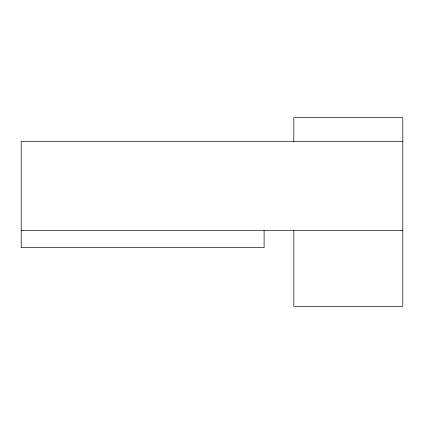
<?xml version="1.0" encoding="UTF-8"?>
<svg xmlns="http://www.w3.org/2000/svg" width="424" height="424" viewBox="0 0 424 424"><rect width="100%" height="100%" fill="white"/><g stroke="black" fill="none" stroke-linecap="round" stroke-linejoin="round"><path stroke-width="0.64" d="M402.8 141.314L21.2 141.314L21.2 247.658L264.104 247.658L264.104 230.486M21.2 230.645L402.8 230.645M293.827 141.468L293.827 117.623L402.8 117.623L402.8 306.377L293.827 306.377L293.827 230.211"/></g></svg>
